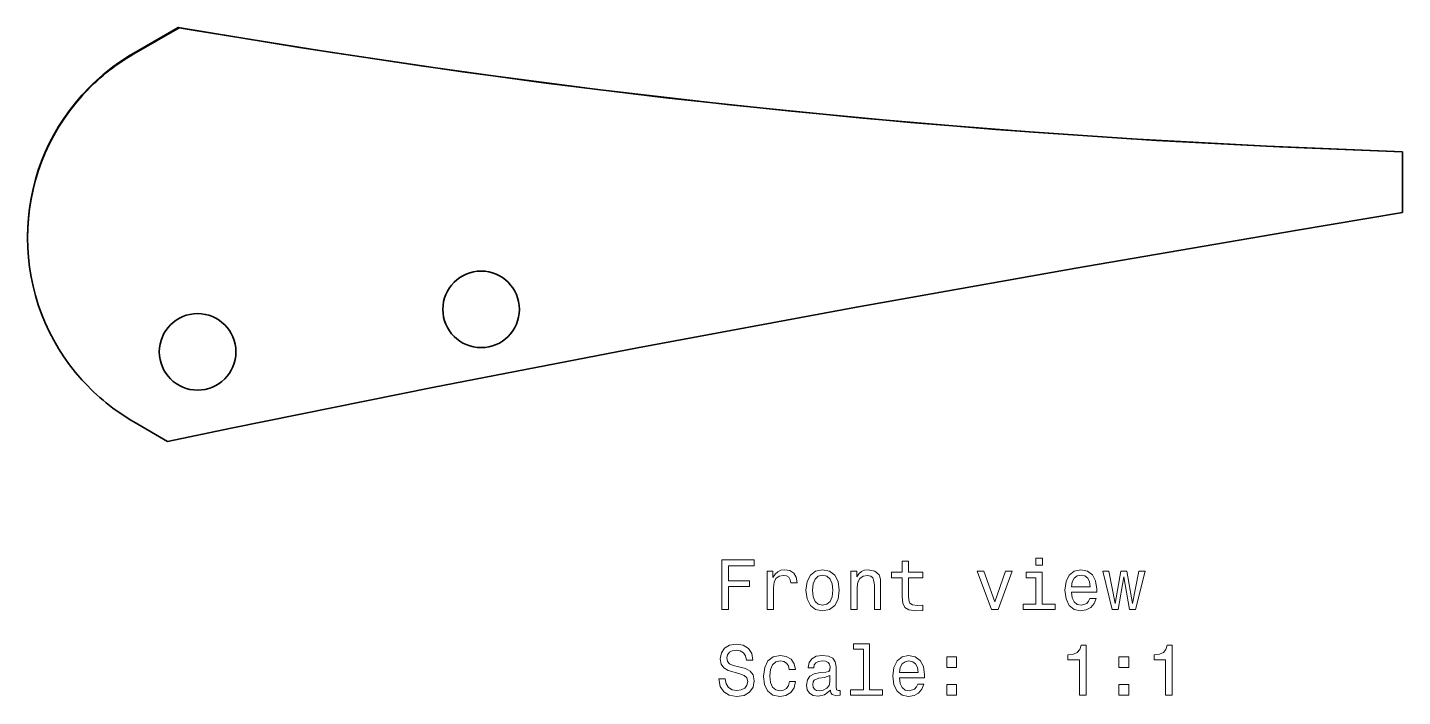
# Model space of a CAD drawing. Extents: x 281.2 to 378.2, y 613.1 to 660.3.
import ezdxf

# ---------------------------------------------------------------- set-up
doc = ezdxf.new("R2010")
doc.units = 0

msp = doc.modelspace()

# ---------------------------------------------------------------- linework, layer by layer
at = {"color": 7, "lineweight": 35, "ltscale": 0.090324}
msp.add_line((291.867249, 660.32074), (288.738342, 658.514282), dxfattribs=at)
at = {"color": 7, "lineweight": 35, "ltscale": 0.092463}
msp.add_line((291.94751, 660.306396), (288.744507, 658.457153), dxfattribs=at)
at = {"color": 7, "lineweight": 35, "ltscale": 0.002038}
msp.add_line((291.94751, 660.306396), (291.867249, 660.32074), dxfattribs=at)
at = {"color": 7, "lineweight": 13, "ltscale": 0.001437}
msp.add_line((288.738342, 658.514282), (288.744507, 658.457153), dxfattribs=at)
at = {"color": 7, "lineweight": 35, "ltscale": 0.107278}
msp.add_line((378.238281, 647.262024), (378.238281, 651.553162), dxfattribs=at)
at = {"color": 7, "lineweight": 35, "ltscale": 0.001204}
msp.add_line((281.238342, 645.523865), (281.238342, 645.475708), dxfattribs=at)
msp.add_line((281.238342, 645.523865), (281.238342, 645.475708), dxfattribs=at)
at = {"color": 7, "lineweight": 35, "ltscale": 0.068613}
msp.add_line((288.744507, 632.494446), (291.121338, 631.122192), dxfattribs=at)
msp.add_line((288.744507, 632.494446), (291.121338, 631.122192), dxfattribs=at)
at = {"color": 7, "lineweight": 35}
for points in [[(378.238281, 651.553711), (369.562988, 651.898254), (360.883179, 652.355225), (352.205322, 652.927429), (343.541016, 653.618042), (334.896973, 654.430054), (326.276001, 655.365051), (317.64624, 656.426086), (309.020142, 657.609253), (300.422974, 658.908508), (291.867249, 660.32074)], [(291.94751, 660.306396), (292.93634, 660.137207), (302.419922, 658.59552), (311.926331, 657.196594), (321.452148, 655.942261), (330.800659, 654.858093), (340.165039, 653.919861), (349.542725, 653.126221), (359.099487, 652.462769), (368.665527, 651.939697), (378.238281, 651.553162)], [(378.238281, 647.262024), (370.688599, 646.006958), (355.200439, 643.353027), (339.719116, 640.591064), (324.269897, 637.718994), (309.923767, 634.939209), (295.599365, 632.049072), (291.121338, 631.122192)]]:
    msp.add_lwpolyline(points, dxfattribs=at)
at = {"color": 7, "lineweight": 13}
for points in [[(330.222443, 619.265564), (330.691437, 619.265564), (330.691437, 620.874329), (332.164063, 620.874329), (332.164063, 621.292969), (330.691437, 621.292969), (330.691437, 622.341919), (332.501984, 622.341919), (332.501984, 622.765564), (330.222443, 622.765564)], [(352.836273, 622.886597), (352.367249, 622.886597), (352.367249, 622.382263), (352.836273, 622.382263)], [(333.414795, 619.265564), (333.858612, 619.265564), (333.858612, 620.813843), (333.903992, 621.187012), (334.040161, 621.454346), (334.262054, 621.615723), (334.559601, 621.671204), (334.781494, 621.635864), (334.947937, 621.535034), (335.048798, 621.363525), (335.084106, 621.131531), (335.532959, 621.131531), (335.472443, 621.540039), (335.306, 621.832581), (335.028625, 622.009094), (334.650391, 622.06958), (334.393188, 622.029236), (334.171265, 621.928406), (333.974579, 621.756897), (333.818237, 621.524902), (333.818237, 621.973755), (333.414795, 621.973755)], [(336.153259, 620.617126), (336.233948, 620.001892), (336.465942, 619.547974), (336.834106, 619.265564), (337.328339, 619.169739), (337.817535, 619.265564), (338.185699, 619.542969), (338.417664, 619.996826), (338.503418, 620.617126), (338.417664, 621.232422), (338.185699, 621.691345), (337.817535, 621.96875), (337.328339, 622.06958), (336.834106, 621.96875), (336.465942, 621.68634), (336.233948, 621.232422)], [(339.320404, 619.265564), (339.764221, 619.265564), (339.764221, 620.828979), (339.809601, 621.187012), (339.955872, 621.44928), (340.1828, 621.610657), (340.485413, 621.671204), (340.727478, 621.620728), (340.878784, 621.484558), (340.954407, 621.257629), (340.979645, 620.955017), (340.979645, 619.265564), (341.423431, 619.265564), (341.423431, 621.045837), (341.403259, 621.40387), (341.3125, 621.701416), (341.014954, 621.973755), (340.550964, 622.06958), (340.293762, 622.034302), (340.076904, 621.938477), (339.890289, 621.7771), (339.744049, 621.560242), (339.744049, 621.973755), (339.320404, 621.973755)], [(342.951538, 621.504761), (342.951538, 620.148132), (342.981812, 619.709351), (343.123016, 619.406799), (343.405426, 619.230286), (343.884521, 619.169739), (344.409027, 619.194946), (344.409027, 619.578247), (344.025757, 619.547974), (343.677765, 619.588318), (343.49115, 619.714417), (343.410461, 619.926208), (343.395355, 620.223755), (343.395355, 621.504761), (344.409027, 621.504761), (344.409027, 621.882996), (343.395355, 621.882996), (343.395355, 622.674805), (342.951538, 622.674805), (342.951538, 621.882996), (342.184967, 621.882996), (342.184967, 621.504761)], [(349.240448, 619.265564), (349.709473, 619.265564), (350.697937, 621.973755), (350.239014, 621.973755), (349.477478, 619.790039), (348.700806, 621.973755), (348.236847, 621.973755)], [(352.821136, 619.638733), (352.821136, 621.882996), (351.681366, 621.882996), (351.681366, 621.504761), (352.377319, 621.504761), (352.377319, 619.638733), (351.469543, 619.638733), (351.469543, 619.265564), (353.739014, 619.265564), (353.739014, 619.638733)], [(354.888855, 620.491089), (356.664063, 620.491089), (356.669128, 620.697815), (356.58844, 621.277832), (356.366516, 621.711548), (356.013489, 621.973755), (355.544464, 622.06958), (355.085541, 621.96875), (354.732513, 621.68634), (354.505585, 621.227356), (354.424866, 620.622192), (354.500519, 620.001892), (354.727478, 619.547974), (355.07547, 619.265564), (355.529358, 619.169739), (355.922729, 619.235291), (356.245483, 619.406799), (356.482513, 619.679138), (356.618683, 620.042236), (356.179932, 620.042236), (356.089142, 619.840515), (355.958008, 619.689209), (355.584839, 619.568176), (355.297363, 619.623657), (355.080505, 619.800171), (354.939301, 620.087585), (354.888855, 620.475952)], [(358.177032, 619.265564), (358.580505, 621.565247), (358.983948, 619.265564), (359.407593, 619.265564), (360.073303, 621.973755), (359.644623, 621.973755), (359.19577, 619.674072), (358.797363, 621.973755), (358.358612, 621.973755), (357.960175, 619.674072), (357.511322, 621.973755), (357.087708, 621.973755), (357.753418, 619.265564)], [(336.607147, 620.622192), (336.652557, 621.076111), (336.793762, 621.40387), (337.020691, 621.605652), (337.328339, 621.676208), (337.63092, 621.605652), (337.85788, 621.408936), (337.999084, 621.076111), (338.04953, 620.622192), (337.999084, 620.163269), (337.85788, 619.830383), (337.63092, 619.628662), (337.328339, 619.56311), (337.020691, 619.628662), (336.793762, 619.830383), (336.652557, 620.163269)], [(354.888855, 620.864258), (354.944336, 621.21228), (355.080505, 621.469482), (355.287262, 621.625793), (355.559601, 621.681274), (355.826904, 621.625793), (356.033661, 621.469482), (356.15976, 621.21228), (356.205139, 620.864258)], [(330.459473, 614.373657), (330.000519, 614.373657), (330.101379, 613.83905), (330.353546, 613.445679), (330.741882, 613.208679), (331.266388, 613.122925), (331.785828, 613.203613), (332.174164, 613.425537), (332.421265, 613.773499), (332.512054, 614.232422), (332.436401, 614.645996), (332.224579, 614.913269), (331.881653, 615.089783), (331.422729, 615.220886), (331.029358, 615.316711), (330.772156, 615.427673), (330.625885, 615.58905), (330.580505, 615.841248), (330.625885, 616.068176), (330.757019, 616.239624), (330.95874, 616.355652), (331.236115, 616.395996), (331.518555, 616.345581), (331.740448, 616.209412), (331.886688, 615.982422), (331.957306, 615.674805), (332.416229, 615.674805), (332.416229, 615.684875), (332.335541, 616.158936), (332.098511, 616.511963), (331.725311, 616.733887), (331.220978, 616.809509), (330.76709, 616.733887), (330.414063, 616.522095), (330.187134, 616.194275), (330.106445, 615.77063), (330.171997, 615.392395), (330.363647, 615.135193), (330.666229, 614.963684), (331.079773, 614.832581), (331.488281, 614.716614), (331.795929, 614.605652), (331.982513, 614.444275), (332.048065, 614.182007), (331.987549, 613.914734), (331.831207, 613.713013), (331.594177, 613.586914), (331.28656, 613.54657), (330.943604, 613.602051), (330.681366, 613.763428), (330.514923, 614.025696)], [(334.973145, 615.029297), (335.411926, 615.029297), (335.321136, 615.432739), (335.104279, 615.750427), (334.766388, 615.947144), (334.327606, 616.022766), (333.843475, 615.921936), (333.475311, 615.639526), (333.243317, 615.180542), (333.162628, 614.565308), (333.238281, 613.955078), (333.46524, 613.50116), (333.823303, 613.21875), (334.3125, 613.122925), (334.746216, 613.198547), (335.084106, 613.4104), (335.316101, 613.743225), (335.416962, 614.187073), (334.993317, 614.187073), (334.917664, 613.904602), (334.776459, 613.69281), (334.574738, 613.561707), (334.327606, 613.521362), (334.019989, 613.586914), (333.798065, 613.788635), (333.661926, 614.116455), (333.616516, 614.580444), (333.661926, 615.034302), (333.803131, 615.362122), (334.03006, 615.563843), (334.327606, 615.63446), (334.589874, 615.58905), (334.78656, 615.473083), (334.917664, 615.281433)], [(337.893188, 613.571777), (337.893188, 613.556641), (337.918396, 613.385193), (337.994049, 613.26416), (338.311768, 613.168335), (338.558899, 613.208679), (338.558899, 613.551575), (338.452972, 613.536499), (338.311768, 613.602051), (338.28656, 613.803772), (338.28656, 615.205811), (338.226044, 615.563843), (338.04953, 615.81604), (337.741882, 615.967285), (337.308167, 616.022766), (336.884521, 615.96228), (336.571869, 615.790771), (336.375183, 615.523499), (336.309601, 615.170471), (336.309601, 615.140198), (336.708008, 615.140198), (336.743317, 615.352051), (336.854279, 615.503357), (337.035828, 615.594116), (337.29303, 615.629395), (337.540161, 615.604187), (337.716675, 615.528564), (337.822571, 615.3974), (337.85788, 615.215881), (337.837708, 615.004028), (337.757019, 614.898132), (337.555298, 614.847717), (337.177032, 614.807373), (336.743317, 614.716614), (336.435699, 614.555176), (336.25412, 614.30304), (336.198669, 613.929871), (336.249084, 613.596985), (336.405426, 613.349854), (336.657593, 613.193542), (337.005585, 613.138062), (337.474579, 613.243958)], [(340.202972, 616.466614), (340.202972, 613.591919), (339.290161, 613.591919), (339.290161, 613.21875), (341.554565, 613.21875), (341.554565, 613.591919), (340.64679, 613.591919), (340.64679, 616.839783), (339.507019, 616.839783), (339.507019, 616.466614)], [(342.744751, 614.444275), (344.519989, 614.444275), (344.525024, 614.651001), (344.444336, 615.231018), (344.222443, 615.664734), (343.869415, 615.926941), (343.400391, 616.022766), (342.941467, 615.921936), (342.58844, 615.639526), (342.361481, 615.180542), (342.280792, 614.575378), (342.356445, 613.955078), (342.583374, 613.50116), (342.931366, 613.21875), (343.385254, 613.122925), (343.778625, 613.188477), (344.101379, 613.359985), (344.33844, 613.632324), (344.474579, 613.995422), (344.035828, 613.995422), (343.945068, 613.793701), (343.813934, 613.642395), (343.440735, 613.521362), (343.153259, 613.576843), (342.936401, 613.753357), (342.795197, 614.040771), (342.744751, 614.429138)], [(355.453705, 613.21875), (355.912628, 613.21875), (355.912628, 616.743958), (355.569702, 616.743958), (355.478912, 616.43634), (355.297363, 616.229553), (355.019989, 616.108521), (354.636688, 616.068176), (354.636688, 615.710083), (355.453705, 615.710083)], [(361.525757, 613.21875), (361.98468, 613.21875), (361.98468, 616.743958), (361.641724, 616.743958), (361.550964, 616.43634), (361.369415, 616.229553), (361.092041, 616.108521), (360.70874, 616.068176), (360.70874, 615.710083), (361.525757, 615.710083)], [(342.744751, 614.817444), (342.800232, 615.165466), (342.936401, 615.422668), (343.143188, 615.578979), (343.415527, 615.63446), (343.6828, 615.578979), (343.889587, 615.422668), (344.015656, 615.165466), (344.061035, 614.817444)], [(346.08844, 615.175537), (346.784393, 615.175537), (346.784393, 615.926941), (346.08844, 615.926941)], [(358.232513, 615.175537), (358.928467, 615.175537), (358.928467, 615.926941), (358.232513, 615.926941)], [(337.842743, 614.16687), (337.782227, 613.904602), (337.62085, 613.702881), (337.378784, 613.571777), (337.081207, 613.526367), (336.889587, 613.551575), (336.753418, 613.632324), (336.667664, 613.773499), (336.642456, 613.970215), (336.662628, 614.146729), (336.743317, 614.272766), (337.066101, 614.414001), (337.474579, 614.474487), (337.842743, 614.595581)], [(346.08844, 613.21875), (346.784393, 613.21875), (346.784393, 613.970215), (346.08844, 613.970215)], [(358.232513, 613.21875), (358.928467, 613.21875), (358.928467, 613.970215), (358.232513, 613.970215)]]:
    msp.add_lwpolyline(points, close=True, dxfattribs=at)
at = {"color": 7, "lineweight": 35}
for centre in [(313.238281, 640.436035), (293.238342, 637.436035)]:
    msp.add_circle(centre, 2.7, dxfattribs=at)
for centre, radius, start, end in [((296.25824, 645.499329), 15.031257, 120.01895, 138.085183), ((296.293457, 645.391724), 15.089504, 120.018349, 138.010051), ((296.238403, 645.523804), 15.000089, 138.104267, 179.999882), ((296.208008, 645.47583), 14.969664, 138.03061, 180.000432), ((296.207947, 645.475708), 14.969621, 180.000036, 221.969445), ((296.293457, 645.559875), 15.089504, 221.989949, 239.981651), ((296.293457, 645.559875), 15.089504, 221.989949, 239.981651)]:
    msp.add_arc(centre, radius, start, end, dxfattribs=at)

doc.saveas('drawing.dxf')
